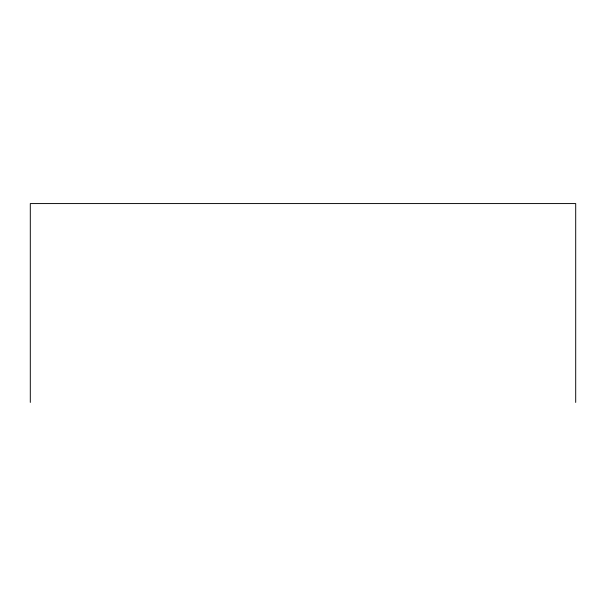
<?xml version="1.0" encoding="UTF-8"?>
<svg xmlns="http://www.w3.org/2000/svg" width="606" height="606" viewBox="0 0 606 606"><rect width="100%" height="100%" fill="white"/><g stroke="black" fill="none" stroke-linecap="round" stroke-linejoin="round"><path stroke-width="0.91" d="M575.7 402.429L575.7 203.571L30.3 203.571L30.3 402.429"/></g></svg>
